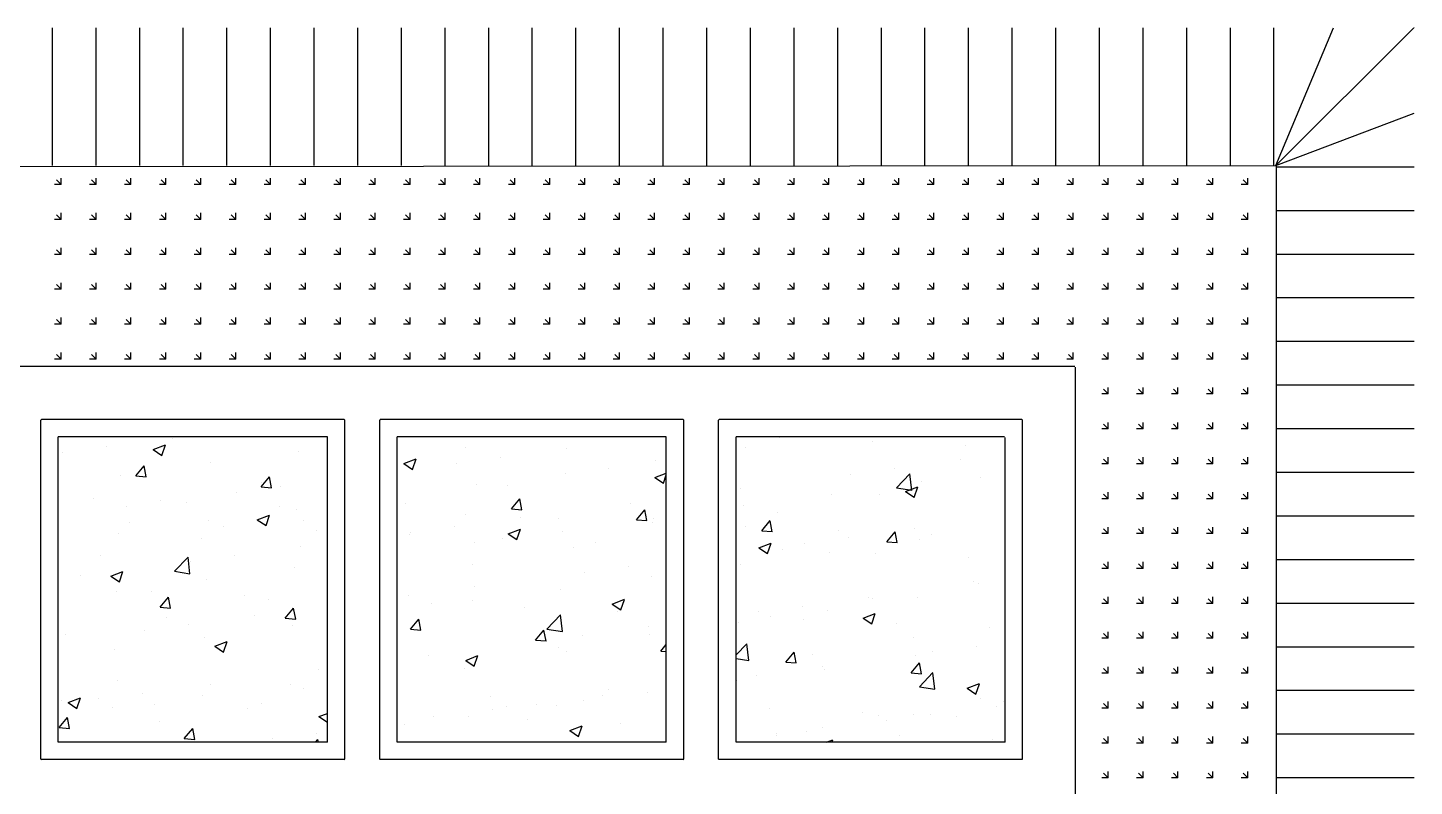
# Model space of a CAD drawing. Header units: inches. Extents: x 4.9 to 47.4, y 12.3 to 37.1.
# Drawn here: x 7.738 to 8.93, y 18.488 to 19.14 of the extents above; entities that cross this region are included whole.
import ezdxf

# ---------------------------------------------------------------- set-up
doc = ezdxf.new("R2010")
doc.units = ezdxf.units.IN
doc.header["$MEASUREMENT"] = 0
doc.layers.add('02', color=2, linetype='Continuous')
doc.layers.add('4', color=4, linetype='Continuous')

msp = doc.modelspace()

# ---------------------------------------------------------------- linework, layer by layer
at = {"layer": '02'}
for p, q in [((7.7596, 19.0214), (7.7596, 19.1398)), ((7.7971, 19.0214), (7.7971, 19.1398)), ((7.8346, 19.0214), (7.8346, 19.1398)), ((7.8721, 19.0214), (7.8721, 19.1398)), ((7.9096, 19.0214), (7.9096, 19.1398)), ((7.9471, 19.0214), (7.9471, 19.1398)), ((7.9846, 19.0214), (7.9846, 19.1398)), ((8.0221, 19.0214), (8.0221, 19.1398)), ((8.0596, 19.0214), (8.0596, 19.1398)), ((8.0971, 19.0214), (8.0971, 19.1398)), ((8.1346, 19.0214), (8.1346, 19.1398)), ((8.1721, 19.0214), (8.1721, 19.1398)), ((8.2096, 19.0214), (8.2096, 19.1398)), ((8.2471, 19.0214), (8.2471, 19.1398)), ((8.2846, 19.0214), (8.2846, 19.1398)), ((8.3221, 19.0214), (8.3221, 19.1398)), ((8.3596, 19.0214), (8.3596, 19.1398)), ((8.3971, 19.0214), (8.3971, 19.1398)), ((8.4346, 19.0214), (8.4346, 19.1398)), ((8.4721, 19.0214), (8.4721, 19.1398)), ((8.5096, 19.0214), (8.5096, 19.1398)), ((8.5471, 19.0214), (8.5471, 19.1398)), ((8.5846, 19.0214), (8.5846, 19.1398)), ((8.6221, 19.0214), (8.6221, 19.1398)), ((8.6596, 19.0214), (8.6596, 19.1398)), ((8.6971, 19.0214), (8.6971, 19.1398)), ((8.7346, 19.0214), (8.7346, 19.1398)), ((8.7721, 19.0214), (8.7721, 19.1398)), ((8.8096, 19.0214), (8.8096, 19.1398)), ((8.8113, 19.0214), (8.8607, 19.1398)), ((8.8113, 19.0214), (8.9297, 19.1398)), ((8.9297, 19.1398), (8.9302, 19.1393)), ((8.8113, 19.0214), (8.9302, 19.0663)), ((7.1216, 19.02), (8.8113, 19.0214)), ((7.7671, 19.005), (7.7671, 19.0106)), ((7.7971, 19.005), (7.7971, 19.0106)), ((7.8271, 19.005), (7.8271, 19.0106)), ((7.8571, 19.005), (7.8571, 19.0106)), ((7.8871, 19.005), (7.8871, 19.0106)), ((7.9171, 19.005), (7.9171, 19.0106)), ((7.9471, 19.005), (7.9471, 19.0106)), ((7.9771, 19.005), (7.9771, 19.0106)), ((8.0071, 19.005), (8.0071, 19.0106)), ((8.0371, 19.005), (8.0371, 19.0106)), ((8.0671, 19.005), (8.0671, 19.0106)), ((8.0971, 19.005), (8.0971, 19.0106)), ((8.1271, 19.005), (8.1271, 19.0106)), ((8.1571, 19.005), (8.1571, 19.0106)), ((8.1871, 19.005), (8.1871, 19.0106)), ((8.2171, 19.005), (8.2171, 19.0106)), ((8.2471, 19.005), (8.2471, 19.0106)), ((8.2771, 19.005), (8.2771, 19.0106)), ((8.3071, 19.005), (8.3071, 19.0106)), ((8.3371, 19.005), (8.3371, 19.0106)), ((8.3671, 19.005), (8.3671, 19.0106)), ((8.3971, 19.005), (8.3971, 19.0106)), ((8.4271, 19.005), (8.4271, 19.0106)), ((8.4571, 19.005), (8.4571, 19.0106)), ((8.4871, 19.005), (8.4871, 19.0106)), ((8.5171, 19.005), (8.5171, 19.0106)), ((8.5471, 19.005), (8.5471, 19.0106)), ((8.5771, 19.005), (8.5771, 19.0106)), ((8.6071, 19.005), (8.6071, 19.0106)), ((8.6371, 19.005), (8.6371, 19.0106)), ((8.6671, 19.005), (8.6671, 19.0106)), ((8.6971, 19.005), (8.6971, 19.0106)), ((8.7271, 19.005), (8.7271, 19.0106)), ((8.7571, 19.005), (8.7571, 19.0106)), ((8.7871, 19.005), (8.7871, 19.0106)), ((8.8118, 19.0209), (8.8113, 19.0214)), ((8.8118, 17.9704), (8.8118, 19.0209)), ((8.9302, 19.02), (8.8118, 19.02)), ((7.7671, 19.005), (7.7615, 19.005)), ((7.7671, 19.005), (7.7631, 19.009)), ((7.7971, 19.005), (7.7915, 19.005)), ((7.7971, 19.005), (7.7931, 19.009)), ((7.8271, 19.005), (7.8215, 19.005)), ((7.8271, 19.005), (7.8231, 19.009)), ((7.8571, 19.005), (7.8515, 19.005)), ((7.8571, 19.005), (7.8531, 19.009)), ((7.8871, 19.005), (7.8815, 19.005)), ((7.8871, 19.005), (7.8831, 19.009)), ((7.9171, 19.005), (7.9115, 19.005)), ((7.9171, 19.005), (7.9131, 19.009)), ((7.9471, 19.005), (7.9415, 19.005)), ((7.9471, 19.005), (7.9431, 19.009)), ((7.9771, 19.005), (7.9715, 19.005)), ((7.9771, 19.005), (7.9731, 19.009)), ((8.0071, 19.005), (8.0015, 19.005)), ((8.0071, 19.005), (8.0031, 19.009)), ((8.0371, 19.005), (8.0315, 19.005)), ((8.0371, 19.005), (8.0331, 19.009)), ((8.0671, 19.005), (8.0615, 19.005)), ((8.0671, 19.005), (8.0631, 19.009)), ((8.0971, 19.005), (8.0915, 19.005)), ((8.0971, 19.005), (8.0931, 19.009)), ((8.1271, 19.005), (8.1215, 19.005)), ((8.1271, 19.005), (8.1231, 19.009)), ((8.1571, 19.005), (8.1515, 19.005)), ((8.1571, 19.005), (8.1531, 19.009)), ((8.1871, 19.005), (8.1815, 19.005)), ((8.1871, 19.005), (8.1831, 19.009)), ((8.2171, 19.005), (8.2115, 19.005)), ((8.2171, 19.005), (8.2131, 19.009)), ((8.2471, 19.005), (8.2415, 19.005)), ((8.2471, 19.005), (8.2431, 19.009)), ((8.2771, 19.005), (8.2715, 19.005)), ((8.2771, 19.005), (8.2731, 19.009)), ((8.3071, 19.005), (8.3015, 19.005)), ((8.3071, 19.005), (8.3031, 19.009)), ((8.3371, 19.005), (8.3315, 19.005)), ((8.3371, 19.005), (8.3331, 19.009)), ((8.3671, 19.005), (8.3615, 19.005)), ((8.3671, 19.005), (8.3631, 19.009)), ((8.3971, 19.005), (8.3915, 19.005)), ((8.3971, 19.005), (8.3931, 19.009)), ((8.4271, 19.005), (8.4215, 19.005)), ((8.4271, 19.005), (8.4231, 19.009)), ((8.4571, 19.005), (8.4515, 19.005)), ((8.4571, 19.005), (8.4531, 19.009)), ((8.4871, 19.005), (8.4815, 19.005)), ((8.4871, 19.005), (8.4831, 19.009)), ((8.5171, 19.005), (8.5115, 19.005)), ((8.5171, 19.005), (8.5131, 19.009)), ((8.5471, 19.005), (8.5415, 19.005)), ((8.5471, 19.005), (8.5431, 19.009)), ((8.5771, 19.005), (8.5715, 19.005)), ((8.5771, 19.005), (8.5731, 19.009)), ((8.6071, 19.005), (8.6015, 19.005)), ((8.6071, 19.005), (8.6031, 19.009)), ((8.6371, 19.005), (8.6315, 19.005)), ((8.6371, 19.005), (8.6331, 19.009)), ((8.6671, 19.005), (8.6615, 19.005)), ((8.6671, 19.005), (8.6631, 19.009)), ((8.6971, 19.005), (8.6915, 19.005)), ((8.6971, 19.005), (8.6931, 19.009)), ((8.7271, 19.005), (8.7215, 19.005)), ((8.7271, 19.005), (8.7231, 19.009)), ((8.7571, 19.005), (8.7515, 19.005)), ((8.7571, 19.005), (8.7531, 19.009)), ((8.7871, 19.005), (8.7815, 19.005)), ((8.7871, 19.005), (8.7831, 19.009)), ((8.8118, 19.005), (8.8115, 19.005)), ((7.7671, 18.975), (7.7615, 18.975)), ((7.7671, 18.975), (7.7631, 18.979)), ((7.7671, 18.975), (7.7671, 18.9806)), ((7.7971, 18.975), (7.7915, 18.975)), ((7.7971, 18.975), (7.7931, 18.979)), ((7.7971, 18.975), (7.7971, 18.9806)), ((7.8271, 18.975), (7.8215, 18.975)), ((7.8271, 18.975), (7.8231, 18.979)), ((7.8271, 18.975), (7.8271, 18.9806)), ((7.8571, 18.975), (7.8515, 18.975)), ((7.8571, 18.975), (7.8531, 18.979)), ((7.8571, 18.975), (7.8571, 18.9806)), ((7.8871, 18.975), (7.8815, 18.975)), ((7.8871, 18.975), (7.8831, 18.979)), ((7.8871, 18.975), (7.8871, 18.9806)), ((7.9171, 18.975), (7.9115, 18.975)), ((7.9171, 18.975), (7.9131, 18.979)), ((7.9171, 18.975), (7.9171, 18.9806)), ((7.9471, 18.975), (7.9415, 18.975)), ((7.9471, 18.975), (7.9431, 18.979)), ((7.9471, 18.975), (7.9471, 18.9806)), ((7.9771, 18.975), (7.9715, 18.975)), ((7.9771, 18.975), (7.9731, 18.979)), ((7.9771, 18.975), (7.9771, 18.9806)), ((8.0071, 18.975), (8.0015, 18.975)), ((8.0071, 18.975), (8.0031, 18.979)), ((8.0071, 18.975), (8.0071, 18.9806)), ((8.0371, 18.975), (8.0315, 18.975)), ((8.0371, 18.975), (8.0331, 18.979)), ((8.0371, 18.975), (8.0371, 18.9806)), ((8.0671, 18.975), (8.0615, 18.975)), ((8.0671, 18.975), (8.0631, 18.979)), ((8.0671, 18.975), (8.0671, 18.9806)), ((8.0971, 18.975), (8.0915, 18.975)), ((8.0971, 18.975), (8.0931, 18.979)), ((8.0971, 18.975), (8.0971, 18.9806)), ((8.1271, 18.975), (8.1215, 18.975)), ((8.1271, 18.975), (8.1231, 18.979)), ((8.1271, 18.975), (8.1271, 18.9806)), ((8.1571, 18.975), (8.1515, 18.975)), ((8.1571, 18.975), (8.1531, 18.979)), ((8.1571, 18.975), (8.1571, 18.9806)), ((8.1871, 18.975), (8.1815, 18.975)), ((8.1871, 18.975), (8.1831, 18.979)), ((8.1871, 18.975), (8.1871, 18.9806)), ((8.2171, 18.975), (8.2115, 18.975)), ((8.2171, 18.975), (8.2131, 18.979)), ((8.2171, 18.975), (8.2171, 18.9806)), ((8.2471, 18.975), (8.2415, 18.975)), ((8.2471, 18.975), (8.2431, 18.979)), ((8.2471, 18.975), (8.2471, 18.9806)), ((8.2771, 18.975), (8.2715, 18.975)), ((8.2771, 18.975), (8.2731, 18.979)), ((8.2771, 18.975), (8.2771, 18.9806)), ((8.3071, 18.975), (8.3015, 18.975)), ((8.3071, 18.975), (8.3031, 18.979)), ((8.3071, 18.975), (8.3071, 18.9806)), ((8.3371, 18.975), (8.3315, 18.975)), ((8.3371, 18.975), (8.3331, 18.979)), ((8.3371, 18.975), (8.3371, 18.9806)), ((8.3671, 18.975), (8.3615, 18.975)), ((8.3671, 18.975), (8.3631, 18.979)), ((8.3671, 18.975), (8.3671, 18.9806)), ((8.3971, 18.975), (8.3915, 18.975)), ((8.3971, 18.975), (8.3931, 18.979)), ((8.3971, 18.975), (8.3971, 18.9806)), ((8.4271, 18.975), (8.4215, 18.975)), ((8.4271, 18.975), (8.4231, 18.979)), ((8.4271, 18.975), (8.4271, 18.9806)), ((8.4571, 18.975), (8.4515, 18.975)), ((8.4571, 18.975), (8.4531, 18.979)), ((8.4571, 18.975), (8.4571, 18.9806)), ((8.4871, 18.975), (8.4815, 18.975)), ((8.4871, 18.975), (8.4831, 18.979)), ((8.4871, 18.975), (8.4871, 18.9806)), ((8.5171, 18.975), (8.5115, 18.975)), ((8.5171, 18.975), (8.5131, 18.979)), ((8.5171, 18.975), (8.5171, 18.9806)), ((8.5471, 18.975), (8.5415, 18.975)), ((8.5471, 18.975), (8.5431, 18.979)), ((8.5471, 18.975), (8.5471, 18.9806)), ((8.5771, 18.975), (8.5715, 18.975)), ((8.5771, 18.975), (8.5731, 18.979)), ((8.5771, 18.975), (8.5771, 18.9806)), ((8.6071, 18.975), (8.6015, 18.975)), ((8.6071, 18.975), (8.6031, 18.979)), ((8.6071, 18.975), (8.6071, 18.9806)), ((8.6371, 18.975), (8.6315, 18.975)), ((8.6371, 18.975), (8.6331, 18.979)), ((8.6371, 18.975), (8.6371, 18.9806)), ((8.6671, 18.975), (8.6615, 18.975)), ((8.6671, 18.975), (8.6631, 18.979)), ((8.6671, 18.975), (8.6671, 18.9806)), ((8.6971, 18.975), (8.6915, 18.975)), ((8.6971, 18.975), (8.6931, 18.979)), ((8.6971, 18.975), (8.6971, 18.9806)), ((8.7271, 18.975), (8.7215, 18.975)), ((8.7271, 18.975), (8.7231, 18.979)), ((8.7271, 18.975), (8.7271, 18.9806)), ((8.7571, 18.975), (8.7515, 18.975)), ((8.7571, 18.975), (8.7531, 18.979)), ((8.7571, 18.975), (8.7571, 18.9806)), ((8.7871, 18.975), (8.7815, 18.975)), ((8.7871, 18.975), (8.7831, 18.979)), ((8.7871, 18.975), (8.7871, 18.9806)), ((8.8118, 18.975), (8.8115, 18.975)), ((8.9302, 18.9825), (8.8118, 18.9825)), ((7.7671, 18.945), (7.7671, 18.9506)), ((7.7971, 18.945), (7.7971, 18.9506)), ((7.8271, 18.945), (7.8271, 18.9506)), ((7.8571, 18.945), (7.8571, 18.9506)), ((7.8871, 18.945), (7.8871, 18.9506)), ((7.9171, 18.945), (7.9171, 18.9506)), ((7.9471, 18.945), (7.9471, 18.9506)), ((7.9771, 18.945), (7.9771, 18.9506)), ((8.0071, 18.945), (8.0071, 18.9506)), ((8.0371, 18.945), (8.0371, 18.9506)), ((8.0671, 18.945), (8.0671, 18.9506)), ((8.0971, 18.945), (8.0971, 18.9506)), ((8.1271, 18.945), (8.1271, 18.9506)), ((8.1571, 18.945), (8.1571, 18.9506)), ((8.1871, 18.945), (8.1871, 18.9506)), ((8.2171, 18.945), (8.2171, 18.9506)), ((8.2471, 18.945), (8.2471, 18.9506)), ((8.2771, 18.945), (8.2771, 18.9506)), ((8.3071, 18.945), (8.3071, 18.9506)), ((8.3371, 18.945), (8.3371, 18.9506)), ((8.3671, 18.945), (8.3671, 18.9506)), ((8.3971, 18.945), (8.3971, 18.9506)), ((8.4271, 18.945), (8.4271, 18.9506)), ((8.4571, 18.945), (8.4571, 18.9506)), ((8.4871, 18.945), (8.4871, 18.9506)), ((8.5171, 18.945), (8.5171, 18.9506)), ((8.5471, 18.945), (8.5471, 18.9506)), ((8.5771, 18.945), (8.5771, 18.9506)), ((8.6071, 18.945), (8.6071, 18.9506)), ((8.6371, 18.945), (8.6371, 18.9506)), ((8.6671, 18.945), (8.6671, 18.9506)), ((8.6971, 18.945), (8.6971, 18.9506)), ((8.7271, 18.945), (8.7271, 18.9506)), ((8.7571, 18.945), (8.7571, 18.9506)), ((8.7871, 18.945), (8.7871, 18.9506)), ((7.7671, 18.945), (7.7615, 18.945)), ((7.7671, 18.945), (7.7631, 18.949)), ((7.7971, 18.945), (7.7915, 18.945)), ((7.7971, 18.945), (7.7931, 18.949)), ((7.8271, 18.945), (7.8215, 18.945)), ((7.8271, 18.945), (7.8231, 18.949)), ((7.8571, 18.945), (7.8515, 18.945)), ((7.8571, 18.945), (7.8531, 18.949)), ((7.8871, 18.945), (7.8815, 18.945)), ((7.8871, 18.945), (7.8831, 18.949)), ((7.9171, 18.945), (7.9115, 18.945)), ((7.9171, 18.945), (7.9131, 18.949)), ((7.9471, 18.945), (7.9415, 18.945)), ((7.9471, 18.945), (7.9431, 18.949)), ((7.9771, 18.945), (7.9715, 18.945)), ((7.9771, 18.945), (7.9731, 18.949)), ((8.0071, 18.945), (8.0015, 18.945)), ((8.0071, 18.945), (8.0031, 18.949)), ((8.0371, 18.945), (8.0315, 18.945)), ((8.0371, 18.945), (8.0331, 18.949)), ((8.0671, 18.945), (8.0615, 18.945)), ((8.0671, 18.945), (8.0631, 18.949)), ((8.0971, 18.945), (8.0915, 18.945)), ((8.0971, 18.945), (8.0931, 18.949)), ((8.1271, 18.945), (8.1215, 18.945)), ((8.1271, 18.945), (8.1231, 18.949)), ((8.1571, 18.945), (8.1515, 18.945)), ((8.1571, 18.945), (8.1531, 18.949)), ((8.1871, 18.945), (8.1815, 18.945)), ((8.1871, 18.945), (8.1831, 18.949)), ((8.2171, 18.945), (8.2115, 18.945)), ((8.2171, 18.945), (8.2131, 18.949)), ((8.2471, 18.945), (8.2415, 18.945)), ((8.2471, 18.945), (8.2431, 18.949)), ((8.2771, 18.945), (8.2715, 18.945)), ((8.2771, 18.945), (8.2731, 18.949)), ((8.3071, 18.945), (8.3015, 18.945)), ((8.3071, 18.945), (8.3031, 18.949)), ((8.3371, 18.945), (8.3315, 18.945)), ((8.3371, 18.945), (8.3331, 18.949)), ((8.3671, 18.945), (8.3615, 18.945)), ((8.3671, 18.945), (8.3631, 18.949)), ((8.3971, 18.945), (8.3915, 18.945)), ((8.3971, 18.945), (8.3931, 18.949)), ((8.4271, 18.945), (8.4215, 18.945)), ((8.4271, 18.945), (8.4231, 18.949)), ((8.4571, 18.945), (8.4515, 18.945)), ((8.4571, 18.945), (8.4531, 18.949)), ((8.4871, 18.945), (8.4815, 18.945)), ((8.4871, 18.945), (8.4831, 18.949)), ((8.5171, 18.945), (8.5115, 18.945)), ((8.5171, 18.945), (8.5131, 18.949)), ((8.5471, 18.945), (8.5415, 18.945)), ((8.5471, 18.945), (8.5431, 18.949)), ((8.5771, 18.945), (8.5715, 18.945)), ((8.5771, 18.945), (8.5731, 18.949)), ((8.6071, 18.945), (8.6015, 18.945)), ((8.6071, 18.945), (8.6031, 18.949)), ((8.6371, 18.945), (8.6315, 18.945)), ((8.6371, 18.945), (8.6331, 18.949)), ((8.6671, 18.945), (8.6615, 18.945)), ((8.6671, 18.945), (8.6631, 18.949)), ((8.6971, 18.945), (8.6915, 18.945)), ((8.6971, 18.945), (8.6931, 18.949)), ((8.7271, 18.945), (8.7215, 18.945)), ((8.7271, 18.945), (8.7231, 18.949)), ((8.7571, 18.945), (8.7515, 18.945)), ((8.7571, 18.945), (8.7531, 18.949)), ((8.7871, 18.945), (8.7815, 18.945)), ((8.7871, 18.945), (8.7831, 18.949)), ((8.9302, 18.945), (8.8115, 18.945)), ((7.7671, 18.915), (7.7615, 18.915)), ((7.7671, 18.915), (7.7631, 18.919)), ((7.7671, 18.915), (7.7671, 18.9206)), ((7.7971, 18.915), (7.7915, 18.915)), ((7.7971, 18.915), (7.7931, 18.919)), ((7.7971, 18.915), (7.7971, 18.9206)), ((7.8271, 18.915), (7.8215, 18.915)), ((7.8271, 18.915), (7.8231, 18.919)), ((7.8271, 18.915), (7.8271, 18.9206)), ((7.8571, 18.915), (7.8515, 18.915)), ((7.8571, 18.915), (7.8531, 18.919)), ((7.8571, 18.915), (7.8571, 18.9206)), ((7.8871, 18.915), (7.8815, 18.915)), ((7.8871, 18.915), (7.8831, 18.919)), ((7.8871, 18.915), (7.8871, 18.9206)), ((7.9171, 18.915), (7.9115, 18.915)), ((7.9171, 18.915), (7.9131, 18.919)), ((7.9171, 18.915), (7.9171, 18.9206)), ((7.9471, 18.915), (7.9415, 18.915)), ((7.9471, 18.915), (7.9431, 18.919)), ((7.9471, 18.915), (7.9471, 18.9206)), ((7.9771, 18.915), (7.9715, 18.915)), ((7.9771, 18.915), (7.9731, 18.919)), ((7.9771, 18.915), (7.9771, 18.9206)), ((8.0071, 18.915), (8.0015, 18.915)), ((8.0071, 18.915), (8.0031, 18.919)), ((8.0071, 18.915), (8.0071, 18.9206)), ((8.0371, 18.915), (8.0315, 18.915)), ((8.0371, 18.915), (8.0331, 18.919)), ((8.0371, 18.915), (8.0371, 18.9206)), ((8.0671, 18.915), (8.0615, 18.915)), ((8.0671, 18.915), (8.0631, 18.919)), ((8.0671, 18.915), (8.0671, 18.9206)), ((8.0971, 18.915), (8.0915, 18.915)), ((8.0971, 18.915), (8.0931, 18.919)), ((8.0971, 18.915), (8.0971, 18.9206)), ((8.1271, 18.915), (8.1215, 18.915)), ((8.1271, 18.915), (8.1231, 18.919)), ((8.1271, 18.915), (8.1271, 18.9206)), ((8.1571, 18.915), (8.1515, 18.915)), ((8.1571, 18.915), (8.1531, 18.919)), ((8.1571, 18.915), (8.1571, 18.9206)), ((8.1871, 18.915), (8.1815, 18.915)), ((8.1871, 18.915), (8.1831, 18.919)), ((8.1871, 18.915), (8.1871, 18.9206)), ((8.2171, 18.915), (8.2115, 18.915)), ((8.2171, 18.915), (8.2131, 18.919)), ((8.2171, 18.915), (8.2171, 18.9206)), ((8.2471, 18.915), (8.2415, 18.915)), ((8.2471, 18.915), (8.2431, 18.919)), ((8.2471, 18.915), (8.2471, 18.9206)), ((8.2771, 18.915), (8.2715, 18.915)), ((8.2771, 18.915), (8.2731, 18.919)), ((8.2771, 18.915), (8.2771, 18.9206)), ((8.3071, 18.915), (8.3015, 18.915)), ((8.3071, 18.915), (8.3031, 18.919)), ((8.3071, 18.915), (8.3071, 18.9206)), ((8.3371, 18.915), (8.3315, 18.915)), ((8.3371, 18.915), (8.3331, 18.919)), ((8.3371, 18.915), (8.3371, 18.9206)), ((8.3671, 18.915), (8.3615, 18.915)), ((8.3671, 18.915), (8.3631, 18.919)), ((8.3671, 18.915), (8.3671, 18.9206)), ((8.3971, 18.915), (8.3915, 18.915)), ((8.3971, 18.915), (8.3931, 18.919)), ((8.3971, 18.915), (8.3971, 18.9206)), ((8.4271, 18.915), (8.4215, 18.915)), ((8.4271, 18.915), (8.4231, 18.919)), ((8.4271, 18.915), (8.4271, 18.9206)), ((8.4571, 18.915), (8.4515, 18.915)), ((8.4571, 18.915), (8.4531, 18.919)), ((8.4571, 18.915), (8.4571, 18.9206)), ((8.4871, 18.915), (8.4815, 18.915)), ((8.4871, 18.915), (8.4831, 18.919)), ((8.4871, 18.915), (8.4871, 18.9206)), ((8.5171, 18.915), (8.5115, 18.915)), ((8.5171, 18.915), (8.5131, 18.919)), ((8.5171, 18.915), (8.5171, 18.9206)), ((8.5471, 18.915), (8.5415, 18.915)), ((8.5471, 18.915), (8.5431, 18.919)), ((8.5471, 18.915), (8.5471, 18.9206)), ((8.5771, 18.915), (8.5715, 18.915)), ((8.5771, 18.915), (8.5731, 18.919)), ((8.5771, 18.915), (8.5771, 18.9206)), ((8.6071, 18.915), (8.6015, 18.915)), ((8.6071, 18.915), (8.6031, 18.919)), ((8.6071, 18.915), (8.6071, 18.9206)), ((8.6371, 18.915), (8.6315, 18.915)), ((8.6371, 18.915), (8.6331, 18.919)), ((8.6371, 18.915), (8.6371, 18.9206)), ((8.6671, 18.915), (8.6615, 18.915)), ((8.6671, 18.915), (8.6631, 18.919)), ((8.6671, 18.915), (8.6671, 18.9206)), ((8.6971, 18.915), (8.6915, 18.915)), ((8.6971, 18.915), (8.6931, 18.919)), ((8.6971, 18.915), (8.6971, 18.9206)), ((8.7271, 18.915), (8.7215, 18.915)), ((8.7271, 18.915), (8.7231, 18.919)), ((8.7271, 18.915), (8.7271, 18.9206)), ((8.7571, 18.915), (8.7515, 18.915)), ((8.7571, 18.915), (8.7531, 18.919)), ((8.7571, 18.915), (8.7571, 18.9206)), ((8.7871, 18.915), (8.7815, 18.915)), ((8.7871, 18.915), (8.7831, 18.919)), ((8.7871, 18.915), (8.7871, 18.9206)), ((8.8118, 18.915), (8.8115, 18.915)), ((8.9302, 18.9075), (8.8118, 18.9075)), ((7.7671, 18.885), (7.7615, 18.885)), ((7.7671, 18.885), (7.7631, 18.889)), ((7.7671, 18.885), (7.7671, 18.8906)), ((7.7971, 18.885), (7.7915, 18.885)), ((7.7971, 18.885), (7.7931, 18.889)), ((7.7971, 18.885), (7.7971, 18.8906)), ((7.8271, 18.885), (7.8215, 18.885)), ((7.8271, 18.885), (7.8231, 18.889)), ((7.8271, 18.885), (7.8271, 18.8906)), ((7.8571, 18.885), (7.8515, 18.885)), ((7.8571, 18.885), (7.8531, 18.889)), ((7.8571, 18.885), (7.8571, 18.8906)), ((7.8871, 18.885), (7.8815, 18.885)), ((7.8871, 18.885), (7.8831, 18.889)), ((7.8871, 18.885), (7.8871, 18.8906)), ((7.9171, 18.885), (7.9115, 18.885)), ((7.9171, 18.885), (7.9131, 18.889)), ((7.9171, 18.885), (7.9171, 18.8906)), ((7.9471, 18.885), (7.9415, 18.885)), ((7.9471, 18.885), (7.9431, 18.889)), ((7.9471, 18.885), (7.9471, 18.8906)), ((7.9771, 18.885), (7.9715, 18.885)), ((7.9771, 18.885), (7.9731, 18.889)), ((7.9771, 18.885), (7.9771, 18.8906)), ((8.0071, 18.885), (8.0015, 18.885)), ((8.0071, 18.885), (8.0031, 18.889)), ((8.0071, 18.885), (8.0071, 18.8906)), ((8.0371, 18.885), (8.0315, 18.885)), ((8.0371, 18.885), (8.0331, 18.889)), ((8.0371, 18.885), (8.0371, 18.8906)), ((8.0671, 18.885), (8.0615, 18.885)), ((8.0671, 18.885), (8.0631, 18.889)), ((8.0671, 18.885), (8.0671, 18.8906)), ((8.0971, 18.885), (8.0915, 18.885)), ((8.0971, 18.885), (8.0931, 18.889)), ((8.0971, 18.885), (8.0971, 18.8906)), ((8.1271, 18.885), (8.1215, 18.885)), ((8.1271, 18.885), (8.1231, 18.889)), ((8.1271, 18.885), (8.1271, 18.8906)), ((8.1571, 18.885), (8.1515, 18.885)), ((8.1571, 18.885), (8.1531, 18.889)), ((8.1571, 18.885), (8.1571, 18.8906)), ((8.1871, 18.885), (8.1815, 18.885)), ((8.1871, 18.885), (8.1831, 18.889)), ((8.1871, 18.885), (8.1871, 18.8906)), ((8.2171, 18.885), (8.2115, 18.885)), ((8.2171, 18.885), (8.2131, 18.889)), ((8.2171, 18.885), (8.2171, 18.8906)), ((8.2471, 18.885), (8.2415, 18.885)), ((8.2471, 18.885), (8.2431, 18.889)), ((8.2471, 18.885), (8.2471, 18.8906)), ((8.2771, 18.885), (8.2715, 18.885)), ((8.2771, 18.885), (8.2731, 18.889)), ((8.2771, 18.885), (8.2771, 18.8906)), ((8.3071, 18.885), (8.3015, 18.885)), ((8.3071, 18.885), (8.3031, 18.889)), ((8.3071, 18.885), (8.3071, 18.8906)), ((8.3371, 18.885), (8.3315, 18.885)), ((8.3371, 18.885), (8.3331, 18.889)), ((8.3371, 18.885), (8.3371, 18.8906)), ((8.3671, 18.885), (8.3615, 18.885)), ((8.3671, 18.885), (8.3631, 18.889)), ((8.3671, 18.885), (8.3671, 18.8906)), ((8.3971, 18.885), (8.3915, 18.885)), ((8.3971, 18.885), (8.3931, 18.889)), ((8.3971, 18.885), (8.3971, 18.8906)), ((8.4271, 18.885), (8.4215, 18.885)), ((8.4271, 18.885), (8.4231, 18.889)), ((8.4271, 18.885), (8.4271, 18.8906)), ((8.4571, 18.885), (8.4515, 18.885)), ((8.4571, 18.885), (8.4531, 18.889)), ((8.4571, 18.885), (8.4571, 18.8906)), ((8.4871, 18.885), (8.4815, 18.885)), ((8.4871, 18.885), (8.4831, 18.889)), ((8.4871, 18.885), (8.4871, 18.8906)), ((8.5171, 18.885), (8.5115, 18.885)), ((8.5171, 18.885), (8.5131, 18.889)), ((8.5171, 18.885), (8.5171, 18.8906)), ((8.5471, 18.885), (8.5415, 18.885)), ((8.5471, 18.885), (8.5431, 18.889)), ((8.5471, 18.885), (8.5471, 18.8906)), ((8.5771, 18.885), (8.5715, 18.885)), ((8.5771, 18.885), (8.5731, 18.889)), ((8.5771, 18.885), (8.5771, 18.8906)), ((8.6071, 18.885), (8.6015, 18.885)), ((8.6071, 18.885), (8.6031, 18.889)), ((8.6071, 18.885), (8.6071, 18.8906)), ((8.6371, 18.885), (8.6315, 18.885)), ((8.6371, 18.885), (8.6331, 18.889)), ((8.6371, 18.885), (8.6371, 18.8906)), ((8.6671, 18.885), (8.6615, 18.885)), ((8.6671, 18.885), (8.6631, 18.889)), ((8.6671, 18.885), (8.6671, 18.8906)), ((8.6971, 18.885), (8.6915, 18.885)), ((8.6971, 18.885), (8.6931, 18.889)), ((8.6971, 18.885), (8.6971, 18.8906)), ((8.7271, 18.885), (8.7215, 18.885)), ((8.7271, 18.885), (8.7231, 18.889)), ((8.7271, 18.885), (8.7271, 18.8906)), ((8.7571, 18.885), (8.7515, 18.885)), ((8.7571, 18.885), (8.7531, 18.889)), ((8.7571, 18.885), (8.7571, 18.8906)), ((8.7871, 18.885), (8.7815, 18.885)), ((8.7871, 18.885), (8.7831, 18.889)), ((8.7871, 18.885), (8.7871, 18.8906)), ((8.8118, 18.885), (8.8115, 18.885)), ((8.9302, 18.87), (8.8118, 18.87)), ((7.7671, 18.855), (7.7631, 18.859)), ((7.7671, 18.855), (7.7671, 18.8606)), ((7.7971, 18.855), (7.7931, 18.859)), ((7.7971, 18.855), (7.7971, 18.8606)), ((7.8271, 18.855), (7.8231, 18.859)), ((7.8271, 18.855), (7.8271, 18.8606)), ((7.8571, 18.855), (7.8531, 18.859)), ((7.8571, 18.855), (7.8571, 18.8606)), ((7.8871, 18.855), (7.8831, 18.859)), ((7.8871, 18.855), (7.8871, 18.8606)), ((7.9171, 18.855), (7.9131, 18.859)), ((7.9171, 18.855), (7.9171, 18.8606)), ((7.9471, 18.855), (7.9431, 18.859)), ((7.9471, 18.855), (7.9471, 18.8606)), ((7.9771, 18.855), (7.9731, 18.859)), ((7.9771, 18.855), (7.9771, 18.8606)), ((8.0071, 18.855), (8.0031, 18.859)), ((8.0071, 18.855), (8.0071, 18.8606)), ((8.0371, 18.855), (8.0331, 18.859)), ((8.0371, 18.855), (8.0371, 18.8606)), ((8.0671, 18.855), (8.0631, 18.859)), ((8.0671, 18.855), (8.0671, 18.8606)), ((8.0971, 18.855), (8.0931, 18.859)), ((8.0971, 18.855), (8.0971, 18.8606)), ((8.1271, 18.855), (8.1231, 18.859)), ((8.1271, 18.855), (8.1271, 18.8606)), ((8.1571, 18.855), (8.1531, 18.859)), ((8.1571, 18.855), (8.1571, 18.8606)), ((8.1871, 18.855), (8.1831, 18.859)), ((8.1871, 18.855), (8.1871, 18.8606)), ((8.2171, 18.855), (8.2131, 18.859)), ((8.2171, 18.855), (8.2171, 18.8606)), ((8.2471, 18.855), (8.2431, 18.859)), ((8.2471, 18.855), (8.2471, 18.8606)), ((8.2771, 18.855), (8.2731, 18.859)), ((8.2771, 18.855), (8.2771, 18.8606)), ((8.3071, 18.855), (8.3031, 18.859)), ((8.3071, 18.855), (8.3071, 18.8606)), ((8.3371, 18.855), (8.3331, 18.859)), ((8.3371, 18.855), (8.3371, 18.8606)), ((8.3671, 18.855), (8.3631, 18.859)), ((8.3671, 18.855), (8.3671, 18.8606)), ((8.3971, 18.855), (8.3931, 18.859)), ((8.3971, 18.855), (8.3971, 18.8606)), ((8.4271, 18.855), (8.4231, 18.859)), ((8.4271, 18.855), (8.4271, 18.8606)), ((8.4571, 18.855), (8.4531, 18.859)), ((8.4571, 18.855), (8.4571, 18.8606)), ((8.4871, 18.855), (8.4831, 18.859)), ((8.4871, 18.855), (8.4871, 18.8606)), ((8.5171, 18.855), (8.5131, 18.859)), ((8.5171, 18.855), (8.5171, 18.8606)), ((8.5471, 18.855), (8.5431, 18.859)), ((8.5471, 18.855), (8.5471, 18.8606)), ((8.5771, 18.855), (8.5731, 18.859)), ((8.5771, 18.855), (8.5771, 18.8606)), ((8.6071, 18.855), (8.6031, 18.859)), ((8.6071, 18.855), (8.6071, 18.8606)), ((8.6371, 18.855), (8.6331, 18.859)), ((8.6371, 18.855), (8.6371, 18.8606)), ((8.6671, 18.855), (8.6631, 18.859)), ((8.6671, 18.855), (8.6671, 18.8606)), ((8.6971, 18.855), (8.6931, 18.859)), ((8.6971, 18.855), (8.6971, 18.8606)), ((8.7271, 18.855), (8.7231, 18.859)), ((8.7271, 18.855), (8.7271, 18.8606)), ((8.7571, 18.855), (8.7531, 18.859)), ((8.7571, 18.855), (8.7571, 18.8606)), ((8.7871, 18.855), (8.7831, 18.859)), ((8.7871, 18.855), (8.7871, 18.8606)), ((7.7671, 18.855), (7.7615, 18.855)), ((7.7971, 18.855), (7.7915, 18.855)), ((7.8271, 18.855), (7.8215, 18.855)), ((7.8571, 18.855), (7.8515, 18.855)), ((7.8871, 18.855), (7.8815, 18.855)), ((7.9171, 18.855), (7.9115, 18.855)), ((7.9471, 18.855), (7.9415, 18.855)), ((7.9771, 18.855), (7.9715, 18.855)), ((8.0071, 18.855), (8.0015, 18.855)), ((8.0371, 18.855), (8.0315, 18.855)), ((8.0671, 18.855), (8.0615, 18.855)), ((8.0971, 18.855), (8.0915, 18.855)), ((8.1271, 18.855), (8.1215, 18.855)), ((8.1571, 18.855), (8.1515, 18.855)), ((8.1871, 18.855), (8.1815, 18.855)), ((8.2171, 18.855), (8.2115, 18.855)), ((8.2471, 18.855), (8.2415, 18.855)), ((8.2771, 18.855), (8.2715, 18.855)), ((8.3071, 18.855), (8.3015, 18.855)), ((8.3371, 18.855), (8.3315, 18.855)), ((8.3671, 18.855), (8.3615, 18.855)), ((8.3971, 18.855), (8.3915, 18.855)), ((8.4271, 18.855), (8.4215, 18.855)), ((8.4571, 18.855), (8.4515, 18.855)), ((8.4871, 18.855), (8.4815, 18.855)), ((8.5171, 18.855), (8.5115, 18.855)), ((8.5471, 18.855), (8.5415, 18.855)), ((8.5771, 18.855), (8.5715, 18.855)), ((8.6071, 18.855), (8.6015, 18.855)), ((8.6371, 18.855), (8.6315, 18.855)), ((8.6671, 18.855), (8.6615, 18.855)), ((8.6971, 18.855), (8.6915, 18.855)), ((8.7271, 18.855), (8.7215, 18.855)), ((8.7571, 18.855), (8.7515, 18.855)), ((8.7871, 18.855), (8.7815, 18.855)), ((8.8118, 18.855), (8.8115, 18.855)), ((8.9302, 18.8325), (8.8118, 18.8325)), ((8.6671, 18.825), (8.6615, 18.825)), ((8.6671, 18.825), (8.6631, 18.829)), ((8.6671, 18.825), (8.6671, 18.8306)), ((8.6971, 18.825), (8.6915, 18.825)), ((8.6971, 18.825), (8.6931, 18.829)), ((8.6971, 18.825), (8.6971, 18.8306)), ((8.7271, 18.825), (8.7215, 18.825)), ((8.7271, 18.825), (8.7231, 18.829)), ((8.7271, 18.825), (8.7271, 18.8306)), ((8.7571, 18.825), (8.7515, 18.825)), ((8.7571, 18.825), (8.7531, 18.829)), ((8.7571, 18.825), (8.7571, 18.8306)), ((8.7871, 18.825), (8.7815, 18.825)), ((8.7871, 18.825), (8.7831, 18.829)), ((8.7871, 18.825), (8.7871, 18.8306)), ((8.8118, 18.825), (8.8115, 18.825)), ((7.7501, 18.8031), (7.7496, 18.8026)), ((7.7496, 18.5112), (7.7496, 18.8026)), ((8.0104, 18.8031), (7.7501, 18.8031)), ((8.0104, 18.8031), (8.0109, 18.8026)), ((8.0109, 18.5112), (8.0109, 18.8026)), ((8.0414, 18.8031), (8.0409, 18.8026)), ((8.0409, 18.5112), (8.0409, 18.8026)), ((8.3017, 18.8031), (8.0414, 18.8031)), ((8.3017, 18.8031), (8.3022, 18.8026)), ((8.3022, 18.5112), (8.3022, 18.8026)), ((8.3322, 18.8026), (8.3327, 18.8031)), ((8.3322, 18.5112), (8.3322, 18.8026)), ((8.593, 18.8031), (8.3327, 18.8031)), ((8.593, 18.8031), (8.5935, 18.8026)), ((8.5935, 18.5112), (8.5935, 18.8026)), ((8.6671, 18.795), (8.6631, 18.799)), ((8.6671, 18.795), (8.6671, 18.8006)), ((8.6971, 18.795), (8.6931, 18.799)), ((8.6971, 18.795), (8.6971, 18.8006)), ((8.7271, 18.795), (8.7231, 18.799)), ((8.7271, 18.795), (8.7271, 18.8006)), ((8.7571, 18.795), (8.7531, 18.799)), ((8.7571, 18.795), (8.7571, 18.8006)), ((8.7871, 18.795), (8.7831, 18.799)), ((8.7871, 18.795), (8.7871, 18.8006)), ((7.9959, 18.7881), (7.7646, 18.7881)), ((7.7646, 18.5257), (7.7646, 18.7881)), ((7.8625, 18.787), (7.8625, 18.787)), ((7.9959, 18.5257), (7.9959, 18.7881)), ((8.2872, 18.7881), (8.0559, 18.7881)), ((8.0559, 18.5257), (8.0559, 18.7881)), ((8.2872, 18.5257), (8.2872, 18.7881)), ((8.578, 18.7881), (8.3472, 18.7881)), ((8.3472, 18.5257), (8.3472, 18.7881)), ((8.3843, 18.7877), (8.3843, 18.7877)), ((8.4644, 18.7843), (8.4644, 18.7843)), ((8.5785, 18.5257), (8.5785, 18.7876)), ((8.6671, 18.795), (8.6615, 18.795)), ((8.6971, 18.795), (8.6915, 18.795)), ((8.7271, 18.795), (8.7215, 18.795)), ((8.7571, 18.795), (8.7515, 18.795)), ((8.7871, 18.795), (8.7815, 18.795)), ((8.9302, 18.795), (8.8115, 18.795)), ((7.7681, 18.7746), (7.7681, 18.7746)), ((7.8057, 18.7796), (7.8057, 18.7796)), ((7.8462, 18.7772), (7.8567, 18.7813)), ((7.8462, 18.7772), (7.8536, 18.7722)), ((7.8536, 18.7722), (7.8567, 18.7812)), ((7.9713, 18.7754), (7.9713, 18.7754)), ((8.1146, 18.7788), (8.1146, 18.7788)), ((8.2012, 18.7777), (8.2012, 18.7777)), ((8.3551, 18.7787), (8.3551, 18.7787)), ((8.5445, 18.781), (8.5445, 18.781)), ((7.8313, 18.7545), (7.8385, 18.7631)), ((7.8403, 18.7537), (7.8385, 18.7631)), ((7.8955, 18.7658), (7.8955, 18.7658)), ((8.0617, 18.7652), (8.0722, 18.7692)), ((8.0617, 18.7652), (8.0692, 18.7602)), ((8.0692, 18.7602), (8.0722, 18.7692)), ((8.1068, 18.7653), (8.1068, 18.7653)), ((8.1444, 18.7702), (8.1444, 18.7702)), ((8.238, 18.7609), (8.238, 18.7609)), ((8.2781, 18.7681), (8.2781, 18.7681)), ((8.4831, 18.7608), (8.4831, 18.7608)), ((8.5399, 18.7683), (8.5399, 18.7683)), ((8.6671, 18.765), (8.6615, 18.765)), ((8.6671, 18.765), (8.6631, 18.769)), ((8.6671, 18.765), (8.6671, 18.7706)), ((8.6971, 18.765), (8.6915, 18.765)), ((8.6971, 18.765), (8.6931, 18.769)), ((8.6971, 18.765), (8.6971, 18.7706)), ((8.7271, 18.765), (8.7215, 18.765)), ((8.7271, 18.765), (8.7231, 18.769)), ((8.7271, 18.765), (8.7271, 18.7706)), ((8.7571, 18.765), (8.7515, 18.765)), ((8.7571, 18.765), (8.7531, 18.769)), ((8.7571, 18.765), (8.7571, 18.7706)), ((8.7871, 18.765), (8.7815, 18.765)), ((8.7871, 18.765), (8.7831, 18.769)), ((8.7871, 18.765), (8.7871, 18.7706)), ((8.8118, 18.765), (8.8115, 18.765)), ((7.8185, 18.7553), (7.8185, 18.7553)), ((7.8313, 18.7545), (7.8403, 18.7537)), ((7.9389, 18.7451), (7.9461, 18.7537)), ((7.9396, 18.7488), (7.9396, 18.7488)), ((7.9479, 18.7443), (7.9461, 18.7537)), ((8.2002, 18.7569), (8.2002, 18.7569)), ((8.2773, 18.7532), (8.2872, 18.757)), ((8.2773, 18.7532), (8.2848, 18.7482)), ((8.2848, 18.7482), (8.2872, 18.7555)), ((8.4456, 18.7559), (8.4456, 18.7559)), ((8.485, 18.7442), (8.4966, 18.7564)), ((8.4983, 18.7421), (8.4966, 18.7564)), ((8.5069, 18.7496), (8.5069, 18.7496)), ((8.5577, 18.7535), (8.5577, 18.7535)), ((8.9302, 18.7575), (8.8118, 18.7575)), ((7.9178, 18.7404), (7.9178, 18.7404)), ((7.9389, 18.7451), (7.9479, 18.7443)), ((7.9553, 18.7453), (7.9553, 18.7453)), ((8.1244, 18.7473), (8.1244, 18.7473)), ((8.1505, 18.7459), (8.1505, 18.7459)), ((8.3508, 18.7434), (8.3508, 18.7434)), ((8.429, 18.7384), (8.429, 18.7384)), ((8.4703, 18.7384), (8.4703, 18.7384)), ((8.485, 18.7442), (8.4983, 18.7422)), ((8.4929, 18.7412), (8.5034, 18.7452)), ((8.4929, 18.7412), (8.5003, 18.7362)), ((8.5003, 18.7361), (8.5034, 18.7452)), ((8.6671, 18.735), (8.6631, 18.739)), ((8.6671, 18.735), (8.6671, 18.7406)), ((8.6971, 18.735), (8.6931, 18.739)), ((8.6971, 18.735), (8.6971, 18.7406)), ((8.7271, 18.735), (8.7231, 18.739)), ((8.7271, 18.735), (8.7271, 18.7406)), ((8.7571, 18.735), (8.7531, 18.739)), ((8.7571, 18.735), (8.7571, 18.7406)), ((8.7871, 18.735), (8.7831, 18.739)), ((8.7871, 18.735), (8.7871, 18.7406)), ((7.7946, 18.7348), (7.7946, 18.7348)), ((7.823, 18.7279), (7.823, 18.7279)), ((7.8522, 18.7338), (7.8522, 18.7338)), ((7.8747, 18.7314), (7.8747, 18.7314)), ((7.9548, 18.728), (7.9548, 18.728)), ((7.9695, 18.7255), (7.9695, 18.7255)), ((8.0631, 18.7309), (8.0631, 18.7309)), ((8.1541, 18.7263), (8.1613, 18.7349)), ((8.1541, 18.7263), (8.163, 18.7255)), ((8.163, 18.7255), (8.1613, 18.7349)), ((8.2565, 18.731), (8.2565, 18.731)), ((8.2617, 18.7169), (8.2689, 18.7255)), ((8.2706, 18.7161), (8.2689, 18.7255)), ((8.3533, 18.7288), (8.3533, 18.7288)), ((8.6671, 18.735), (8.6615, 18.735)), ((8.6971, 18.735), (8.6915, 18.735)), ((8.7271, 18.735), (8.7215, 18.735)), ((8.7571, 18.735), (8.7515, 18.735)), ((8.7871, 18.735), (8.7815, 18.735)), ((8.8118, 18.735), (8.8115, 18.735)), ((7.7647, 18.7188), (7.7647, 18.7188)), ((7.8262, 18.7146), (7.8262, 18.7146)), ((7.8937, 18.7159), (7.8937, 18.7159)), ((7.9357, 18.7168), (7.9462, 18.7209)), ((7.9357, 18.7168), (7.9432, 18.7118)), ((7.9432, 18.7118), (7.9462, 18.7209)), ((7.9756, 18.7159), (7.9756, 18.7159)), ((8.1149, 18.7212), (8.1149, 18.7212)), ((8.1617, 18.7185), (8.1617, 18.7185)), ((8.195, 18.7178), (8.195, 18.7178)), ((8.2617, 18.7169), (8.2706, 18.7161)), ((8.2751, 18.7145), (8.2751, 18.7145)), ((8.2763, 18.7182), (8.2763, 18.7182)), ((8.3693, 18.7074), (8.3765, 18.7161)), ((8.3782, 18.7066), (8.3765, 18.716)), ((8.3828, 18.7234), (8.3828, 18.7234)), ((8.9302, 18.72), (8.8118, 18.72)), ((7.8167, 18.7053), (7.8167, 18.7053)), ((7.8881, 18.7008), (7.8881, 18.7008)), ((7.9063, 18.7112), (7.9063, 18.7112)), ((7.9864, 18.7078), (7.9864, 18.7078)), ((8.0665, 18.7045), (8.0665, 18.7045)), ((8.0674, 18.7061), (8.0674, 18.7061)), ((8.1049, 18.711), (8.1049, 18.711)), ((8.1465, 18.7011), (8.1465, 18.7011)), ((8.1513, 18.7048), (8.1618, 18.7088)), ((8.1513, 18.7048), (8.1587, 18.6998)), ((8.1587, 18.6998), (8.1618, 18.7088)), ((8.1983, 18.707), (8.1983, 18.707)), ((8.3551, 18.7111), (8.3551, 18.7111)), ((8.3693, 18.7074), (8.3782, 18.7067)), ((8.4352, 18.7077), (8.4352, 18.7077)), ((8.4437, 18.7017), (8.4437, 18.7017)), ((8.4768, 18.698), (8.4841, 18.7066)), ((8.4858, 18.6972), (8.4841, 18.7066)), ((8.5005, 18.7091), (8.5005, 18.7091)), ((8.5153, 18.7043), (8.5153, 18.7043)), ((8.6671, 18.705), (8.6615, 18.705)), ((8.6671, 18.705), (8.6631, 18.709)), ((8.6671, 18.705), (8.6671, 18.7106)), ((8.6971, 18.705), (8.6915, 18.705)), ((8.6971, 18.705), (8.6931, 18.709)), ((8.6971, 18.705), (8.6971, 18.7106)), ((8.7271, 18.705), (8.7215, 18.705)), ((8.7271, 18.705), (8.7231, 18.709)), ((8.7271, 18.705), (8.7271, 18.7106)), ((8.7571, 18.705), (8.7515, 18.705)), ((8.7571, 18.705), (8.7531, 18.709)), ((8.7571, 18.705), (8.7571, 18.7106)), ((8.7871, 18.705), (8.7815, 18.705)), ((8.7871, 18.705), (8.7831, 18.709)), ((8.7871, 18.705), (8.7871, 18.7106)), ((8.8118, 18.705), (8.8115, 18.705)), ((7.9727, 18.6936), (7.9727, 18.6936)), ((8.1226, 18.6974), (8.1226, 18.6974)), ((8.2078, 18.6934), (8.2078, 18.6934)), ((8.2266, 18.6977), (8.2266, 18.6977)), ((8.3668, 18.6928), (8.3773, 18.6968)), ((8.3668, 18.6928), (8.3743, 18.6878)), ((8.3743, 18.6878), (8.3773, 18.6968)), ((8.3868, 18.6909), (8.3868, 18.6909)), ((8.4061, 18.6967), (8.4061, 18.6967)), ((8.4272, 18.6884), (8.4272, 18.6884)), ((8.4768, 18.698), (8.4858, 18.6972)), ((8.5051, 18.6997), (8.5051, 18.6997)), ((7.8006, 18.6858), (7.8006, 18.6858)), ((7.8645, 18.6726), (7.8762, 18.6848)), ((7.8778, 18.6705), (7.8762, 18.6848)), ((7.8783, 18.6812), (7.8783, 18.6812)), ((7.9158, 18.6861), (7.9158, 18.6861)), ((8.1204, 18.6784), (8.1204, 18.6784)), ((8.2546, 18.6768), (8.2546, 18.6768)), ((8.3514, 18.6788), (8.3514, 18.6788)), ((8.4668, 18.6875), (8.4668, 18.6875)), ((8.5469, 18.6842), (8.5469, 18.6842)), ((8.6671, 18.675), (8.6631, 18.679)), ((8.6671, 18.675), (8.6671, 18.6806)), ((8.6971, 18.675), (8.6931, 18.679)), ((8.6971, 18.675), (8.6971, 18.6806)), ((8.7271, 18.675), (8.7231, 18.679)), ((8.7271, 18.675), (8.7271, 18.6806)), ((8.7571, 18.675), (8.7531, 18.679)), ((8.7571, 18.675), (8.7571, 18.6806)), ((8.7871, 18.675), (8.7831, 18.679)), ((8.7871, 18.675), (8.7871, 18.6806)), ((8.9302, 18.6825), (8.8118, 18.6825)), ((7.7836, 18.6687), (7.7836, 18.6687)), ((7.8097, 18.6685), (7.8202, 18.6725)), ((7.8097, 18.6685), (7.8171, 18.6634)), ((7.8171, 18.6634), (7.8202, 18.6725)), ((7.8645, 18.6726), (7.8778, 18.6705)), ((7.8919, 18.6659), (7.8919, 18.6659)), ((7.9677, 18.6755), (7.9677, 18.6755)), ((8.217, 18.6718), (8.217, 18.6718)), ((8.2744, 18.6683), (8.2744, 18.6683)), ((8.6671, 18.675), (8.6615, 18.675)), ((8.6971, 18.675), (8.6915, 18.675)), ((8.7271, 18.675), (8.7215, 18.675)), ((8.7571, 18.675), (8.7515, 18.675)), ((8.7871, 18.675), (8.7815, 18.675)), ((8.8118, 18.675), (8.8115, 18.675)), ((7.7648, 18.6585), (7.7648, 18.6585)), ((7.8149, 18.6554), (7.8149, 18.6554)), ((7.8448, 18.6551), (7.8448, 18.6551)), ((8.1223, 18.6594), (8.1223, 18.6594)), ((8.1965, 18.657), (8.1965, 18.657)), ((8.5515, 18.664), (8.5515, 18.664)), ((8.5557, 18.6625), (8.5557, 18.6625)), ((7.8521, 18.6417), (7.8594, 18.6503)), ((7.8521, 18.6417), (7.8611, 18.6409)), ((7.8611, 18.6409), (7.8594, 18.6503)), ((7.9249, 18.6517), (7.9249, 18.6517)), ((7.9454, 18.6484), (7.9454, 18.6484)), ((7.9597, 18.6323), (7.9669, 18.6409)), ((7.9687, 18.6315), (7.9669, 18.6409)), ((8.0655, 18.6519), (8.0655, 18.6519)), ((8.0851, 18.645), (8.0851, 18.645)), ((8.1208, 18.6474), (8.1208, 18.6474)), ((8.1651, 18.6416), (8.1651, 18.6416)), ((8.2408, 18.6444), (8.2513, 18.6485)), ((8.2408, 18.6444), (8.2483, 18.6394)), ((8.2483, 18.6394), (8.2513, 18.6484)), ((8.4042, 18.6425), (8.4042, 18.6425)), ((8.461, 18.65), (8.461, 18.65)), ((8.4641, 18.6489), (8.4641, 18.6489)), ((8.5033, 18.6497), (8.5033, 18.6497)), ((8.6671, 18.645), (8.6615, 18.645)), ((8.6671, 18.645), (8.6631, 18.649)), ((8.6671, 18.645), (8.6671, 18.6506)), ((8.6971, 18.645), (8.6915, 18.645)), ((8.6971, 18.645), (8.6931, 18.649)), ((8.6971, 18.645), (8.6971, 18.6506)), ((8.7271, 18.645), (8.7215, 18.645)), ((8.7271, 18.645), (8.7231, 18.649)), ((8.7271, 18.645), (8.7271, 18.6506)), ((8.7571, 18.645), (8.7515, 18.645)), ((8.7571, 18.645), (8.7531, 18.649)), ((8.7571, 18.645), (8.7571, 18.6506)), ((8.7871, 18.645), (8.7815, 18.645)), ((8.7871, 18.645), (8.7831, 18.649)), ((8.7871, 18.645), (8.7871, 18.6506)), ((8.9302, 18.645), (8.8115, 18.645)), ((7.8579, 18.6333), (7.8579, 18.6333)), ((7.9332, 18.6345), (7.9332, 18.6345)), ((7.9597, 18.6323), (7.9687, 18.6315)), ((8.0673, 18.6229), (8.0745, 18.6315)), ((8.0763, 18.6221), (8.0745, 18.6315)), ((8.1847, 18.6229), (8.1963, 18.6351)), ((8.198, 18.6209), (8.1963, 18.6351)), ((8.2452, 18.6382), (8.2452, 18.6382)), ((8.3496, 18.6289), (8.3496, 18.6289)), ((8.3667, 18.6376), (8.3667, 18.6376)), ((8.3766, 18.6339), (8.3766, 18.6339)), ((8.4054, 18.6314), (8.4054, 18.6314)), ((8.4254, 18.6385), (8.4254, 18.6385)), ((8.4564, 18.6324), (8.4669, 18.6364)), ((8.4564, 18.6324), (8.4638, 18.6274)), ((8.4638, 18.6274), (8.4669, 18.6364)), ((7.7704, 18.6183), (7.7704, 18.6183)), ((7.8388, 18.622), (7.8388, 18.622)), ((7.8764, 18.627), (7.8764, 18.627)), ((7.9658, 18.6256), (7.9658, 18.6256)), ((8.0673, 18.6229), (8.0763, 18.6221)), ((8.1749, 18.6134), (8.1821, 18.6221)), ((8.1839, 18.6126), (8.1821, 18.622)), ((8.1847, 18.6229), (8.198, 18.6209)), ((8.2151, 18.6176), (8.2151, 18.6176)), ((8.2719, 18.6251), (8.2719, 18.6251)), ((8.2726, 18.6183), (8.2726, 18.6183)), ((8.4854, 18.6281), (8.4854, 18.6281)), ((8.5655, 18.6247), (8.5655, 18.6247)), ((8.6671, 18.615), (8.6631, 18.619)), ((8.6671, 18.615), (8.6671, 18.6206)), ((8.6971, 18.615), (8.6931, 18.619)), ((8.6971, 18.615), (8.6971, 18.6206)), ((8.7271, 18.615), (8.7231, 18.619)), ((8.7271, 18.615), (8.7271, 18.6206)), ((8.7571, 18.615), (8.7531, 18.619)), ((8.7571, 18.615), (8.7571, 18.6206)), ((8.7871, 18.615), (8.7831, 18.619)), ((8.7871, 18.615), (8.7871, 18.6206)), ((7.8131, 18.6055), (7.8131, 18.6055)), ((7.8901, 18.616), (7.8901, 18.616)), ((7.8992, 18.6081), (7.9097, 18.6121)), ((7.8992, 18.6081), (7.9067, 18.603)), ((7.9067, 18.603), (7.9097, 18.6121)), ((8.1749, 18.6134), (8.1839, 18.6127)), ((8.1776, 18.6127), (8.1776, 18.6127)), ((8.1947, 18.6071), (8.1947, 18.6071)), ((8.2825, 18.604), (8.2872, 18.6097)), ((8.3472, 18.6007), (8.3564, 18.6103)), ((8.3581, 18.596), (8.3564, 18.6103)), ((8.5, 18.616), (8.5, 18.616)), ((8.5538, 18.6082), (8.5538, 18.6082)), ((8.5785, 18.6104), (8.5785, 18.6104)), ((8.6671, 18.615), (8.6615, 18.615)), ((8.6971, 18.615), (8.6915, 18.615)), ((8.7271, 18.615), (8.7215, 18.615)), ((8.7571, 18.615), (8.7515, 18.615)), ((8.7871, 18.615), (8.7815, 18.615)), ((8.8118, 18.615), (8.8115, 18.615)), ((8.9302, 18.6075), (8.8118, 18.6075)), ((8.0828, 18.6002), (8.0828, 18.6002)), ((8.1148, 18.596), (8.1253, 18.6001)), ((8.1148, 18.596), (8.1222, 18.591)), ((8.1189, 18.5975), (8.1189, 18.5975)), ((8.1222, 18.591), (8.1253, 18.6001)), ((8.2016, 18.6039), (8.2016, 18.6039)), ((8.2825, 18.604), (8.2872, 18.6036)), ((8.3472, 18.5977), (8.3581, 18.596)), ((8.3901, 18.5946), (8.3973, 18.6032)), ((8.3901, 18.5946), (8.399, 18.5938)), ((8.399, 18.5938), (8.3973, 18.6032)), ((8.4125, 18.601), (8.4125, 18.601)), ((8.4977, 18.5852), (8.5049, 18.5938)), ((8.5015, 18.5998), (8.5015, 18.5998)), ((8.5066, 18.5844), (8.5049, 18.5938)), ((8.5163, 18.6033), (8.5163, 18.6033)), ((7.9885, 18.5878), (7.9885, 18.5878)), ((8.1142, 18.5889), (8.1142, 18.5889)), ((8.3647, 18.5833), (8.3647, 18.5833)), ((8.4216, 18.5908), (8.4216, 18.5908)), ((8.4236, 18.5886), (8.4236, 18.5886)), ((8.4977, 18.5852), (8.5066, 18.5844)), ((8.5048, 18.5733), (8.5165, 18.5855)), ((8.5182, 18.5712), (8.5165, 18.5854)), ((8.6671, 18.585), (8.6615, 18.585)), ((8.6671, 18.585), (8.6631, 18.589)), ((8.6671, 18.585), (8.6671, 18.5906)), ((8.6971, 18.585), (8.6915, 18.585)), ((8.6971, 18.585), (8.6931, 18.589)), ((8.6971, 18.585), (8.6971, 18.5906)), ((8.7271, 18.585), (8.7215, 18.585)), ((8.7271, 18.585), (8.7231, 18.589)), ((8.7271, 18.585), (8.7271, 18.5906)), ((8.7571, 18.585), (8.7515, 18.585)), ((8.7571, 18.585), (8.7531, 18.589)), ((8.7571, 18.585), (8.7571, 18.5906)), ((8.7871, 18.585), (8.7815, 18.585)), ((8.7871, 18.585), (8.7831, 18.589)), ((8.7871, 18.585), (8.7871, 18.5906)), ((8.8118, 18.585), (8.8115, 18.585)), ((7.8156, 18.5785), (7.8156, 18.5785)), ((7.8957, 18.5751), (7.8957, 18.5751)), ((7.964, 18.5757), (7.964, 18.5757)), ((7.9758, 18.5717), (7.9758, 18.5717)), ((8.2376, 18.571), (8.2376, 18.571)), ((8.3478, 18.579), (8.3478, 18.579)), ((8.5048, 18.5733), (8.5182, 18.5712)), ((8.5459, 18.572), (8.5564, 18.5761)), ((8.5459, 18.572), (8.5534, 18.567)), ((8.5534, 18.567), (8.5564, 18.576)), ((8.9302, 18.57), (8.8118, 18.57)), ((7.7672, 18.5617), (7.7672, 18.5617)), ((7.7732, 18.5597), (7.7837, 18.5637)), ((7.7732, 18.5597), (7.7806, 18.5546)), ((7.7806, 18.5546), (7.7837, 18.5637)), ((7.7994, 18.5629), (7.7994, 18.5629)), ((7.8369, 18.5678), (7.8369, 18.5678)), ((7.8473, 18.5583), (7.8473, 18.5583)), ((7.8882, 18.5661), (7.8882, 18.5661)), ((7.9392, 18.5589), (7.9392, 18.5589)), ((8.1359, 18.5649), (8.1359, 18.5649)), ((8.1756, 18.5584), (8.1756, 18.5584)), ((8.1929, 18.5572), (8.1929, 18.5572)), ((8.216, 18.5616), (8.216, 18.5616)), ((8.2325, 18.5659), (8.2325, 18.5659)), ((8.2708, 18.5684), (8.2708, 18.5684)), ((8.5573, 18.5635), (8.5573, 18.5635)), ((8.5767, 18.5604), (8.5767, 18.5604)), ((8.6671, 18.555), (8.6631, 18.559)), ((8.6671, 18.555), (8.6671, 18.5606)), ((8.6971, 18.555), (8.6931, 18.559)), ((8.6971, 18.555), (8.6971, 18.5606)), ((8.7271, 18.555), (8.7231, 18.559)), ((8.7271, 18.555), (8.7271, 18.5606)), ((8.7571, 18.555), (8.7531, 18.559)), ((8.7571, 18.555), (8.7571, 18.5606)), ((8.7871, 18.555), (8.7831, 18.559)), ((8.7871, 18.555), (8.7871, 18.5606)), ((7.7653, 18.5383), (7.7726, 18.5469)), ((7.7743, 18.5375), (7.7726, 18.5469)), ((7.8112, 18.5555), (7.8112, 18.5555)), ((7.9273, 18.5549), (7.9273, 18.5549)), ((7.9887, 18.5477), (7.9959, 18.5504)), ((7.9887, 18.5477), (7.9959, 18.5428)), ((8.0875, 18.5482), (8.0875, 18.5482)), ((8.1171, 18.5476), (8.1171, 18.5476)), ((8.1381, 18.5535), (8.1381, 18.5535)), ((8.1501, 18.556), (8.1501, 18.556)), ((8.3761, 18.5548), (8.3761, 18.5548)), ((8.4562, 18.5514), (8.4562, 18.5514)), ((8.4698, 18.5485), (8.4698, 18.5485)), ((8.4996, 18.5499), (8.4996, 18.5499)), ((8.5144, 18.5491), (8.5144, 18.5491)), ((8.5363, 18.548), (8.5363, 18.548)), ((8.5712, 18.5566), (8.5712, 18.5566)), ((8.6671, 18.555), (8.6615, 18.555)), ((8.6971, 18.555), (8.6915, 18.555)), ((8.7271, 18.555), (8.7215, 18.555)), ((8.7571, 18.555), (8.7515, 18.555)), ((8.7871, 18.555), (8.7815, 18.555)), ((8.8118, 18.555), (8.8115, 18.555)), ((7.7653, 18.5383), (7.7743, 18.5375)), ((7.8517, 18.5438), (7.8517, 18.5438)), ((7.8729, 18.5288), (7.8802, 18.5375)), ((7.8819, 18.5281), (7.8802, 18.5375)), ((7.9866, 18.5336), (7.9866, 18.5336)), ((8.0626, 18.5409), (8.0626, 18.5409)), ((8.1676, 18.5448), (8.1676, 18.5448)), ((8.2043, 18.5357), (8.2148, 18.5397)), ((8.2043, 18.5357), (8.2118, 18.5306)), ((8.2118, 18.5306), (8.2148, 18.5397)), ((8.2476, 18.5414), (8.2476, 18.5414)), ((8.3823, 18.5335), (8.3823, 18.5335)), ((8.4078, 18.5346), (8.4078, 18.5346)), ((8.4217, 18.5386), (8.4217, 18.5386)), ((8.4768, 18.5441), (8.4768, 18.5441)), ((7.9959, 18.5257), (7.7646, 18.5257)), ((7.8729, 18.5288), (7.8819, 18.5281)), ((7.949, 18.5286), (7.949, 18.5286)), ((7.9622, 18.5257), (7.9622, 18.5257)), ((7.9751, 18.5259), (7.9751, 18.5259)), ((7.9857, 18.5257), (7.9878, 18.5281)), ((7.9882, 18.5257), (7.9878, 18.528)), ((8.2872, 18.5257), (8.0559, 18.5257)), ((8.5785, 18.5257), (8.3472, 18.5257)), ((8.3821, 18.5317), (8.3821, 18.5317)), ((8.4251, 18.5257), (8.4304, 18.5277)), ((8.4297, 18.5257), (8.4304, 18.5277)), ((8.4878, 18.5313), (8.4878, 18.5313)), ((8.5679, 18.5279), (8.5679, 18.5279)), ((8.6671, 18.525), (8.6615, 18.525)), ((8.6671, 18.525), (8.6631, 18.529)), ((8.6671, 18.525), (8.6671, 18.5306)), ((8.6971, 18.525), (8.6915, 18.525)), ((8.6971, 18.525), (8.6931, 18.529)), ((8.6971, 18.525), (8.6971, 18.5306)), ((8.7271, 18.525), (8.7215, 18.525)), ((8.7271, 18.525), (8.7231, 18.529)), ((8.7271, 18.525), (8.7271, 18.5306)), ((8.7571, 18.525), (8.7515, 18.525)), ((8.7571, 18.525), (8.7531, 18.529)), ((8.7571, 18.525), (8.7571, 18.5306)), ((8.7871, 18.525), (8.7815, 18.525)), ((8.7871, 18.525), (8.7831, 18.529)), ((8.7871, 18.525), (8.7871, 18.5306)), ((8.8118, 18.525), (8.8115, 18.525)), ((8.9302, 18.5325), (8.8118, 18.5325)), ((7.7496, 18.5112), (7.7501, 18.5107)), ((8.0104, 18.5107), (7.7501, 18.5107)), ((8.0104, 18.5107), (8.0109, 18.5112)), ((8.0409, 18.5112), (8.0414, 18.5107)), ((8.3017, 18.5107), (8.0414, 18.5107)), ((8.3017, 18.5107), (8.3022, 18.5112)), ((8.3327, 18.5107), (8.3322, 18.5112)), ((8.593, 18.5107), (8.3327, 18.5107)), ((8.5935, 18.5112), (8.593, 18.5107)), ((8.6671, 18.495), (8.6631, 18.499)), ((8.6671, 18.495), (8.6671, 18.5006)), ((8.6971, 18.495), (8.6931, 18.499)), ((8.6971, 18.495), (8.6971, 18.5006)), ((8.7271, 18.495), (8.7231, 18.499)), ((8.7271, 18.495), (8.7271, 18.5006)), ((8.7571, 18.495), (8.7531, 18.499)), ((8.7571, 18.495), (8.7571, 18.5006)), ((8.7871, 18.495), (8.7831, 18.499)), ((8.7871, 18.495), (8.7871, 18.5006)), ((8.6671, 18.495), (8.6615, 18.495)), ((8.6971, 18.495), (8.6915, 18.495)), ((8.7271, 18.495), (8.7215, 18.495)), ((8.7571, 18.495), (8.7515, 18.495)), ((8.7871, 18.495), (8.7815, 18.495)), ((8.9302, 18.495), (8.8115, 18.495))]:
    msp.add_line(p, q, dxfattribs=at)
at = {"layer": '4'}
for p, q in [((8.6385, 18.8486), (7.4133, 18.8486)), ((8.639, 18.1432), (8.639, 18.8481))]:
    msp.add_line(p, q, dxfattribs=at)

doc.saveas('drawing.dxf')
